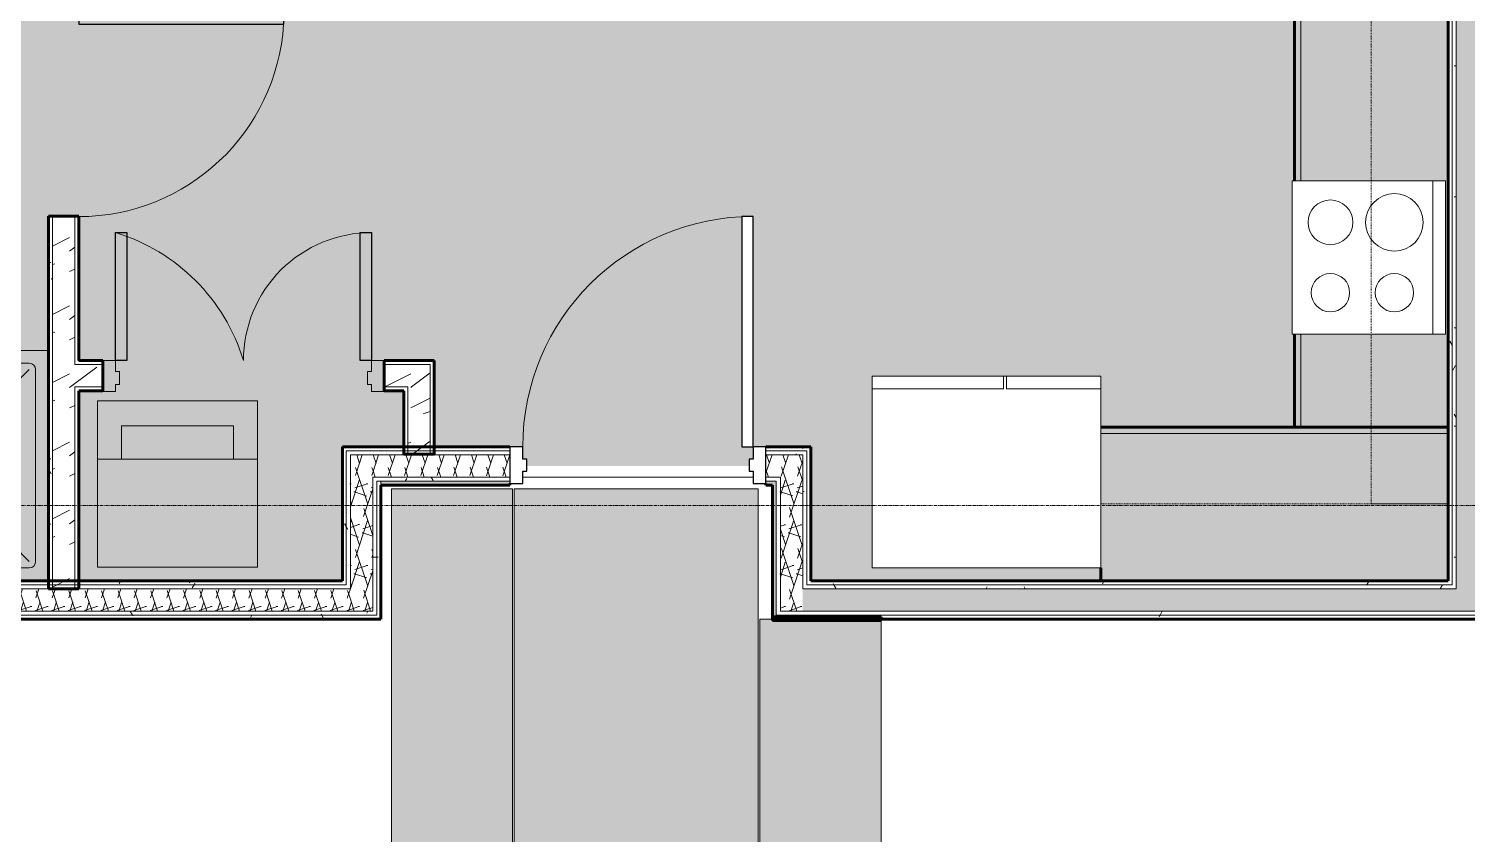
# Model space of a CAD drawing. Header units: inches. Extents: x -4105 to -1989, y 9836 to 11159.
# Drawn here: x -3141.1 to -2916.3, y 10415.8 to 10541.7 of the extents above; entities that cross this region are included whole.
import ezdxf

# ---------------------------------------------------------------- set-up
doc = ezdxf.new("R2010")
doc.units = ezdxf.units.IN
doc.header["$MEASUREMENT"] = 0
doc.linetypes.add('Dash', pattern=[0.25, 0.125, -0.125])
doc.linetypes.add('Grid Line 1_2_', pattern=[0.875, 0.5, -0.125, 0.125, -0.125])
for name, color, linetype, lineweight in [('0-1', 7, 'Continuous', 5), ('0-2', 7, 'Continuous', 9), ('A-AREA-PATT-4', 41, 'Continuous', 9), ('A-DOOR', 31, 'Continuous', 18), ('A-DOOR-1', 7, 'Continuous', 9), ('A-DOOR-2', 50, 'Continuous', 30), ('A-DOOR-4', 135, 'Continuous', 18), ('A-DOOR-6', 43, 'Continuous', 18), ('A-DOOR-7', 31, 'Continuous', 30), ('A-DOOR-8', 31, 'Continuous', 9), ('A-DOOR-FRAM', 31, 'Continuous', 30), ('A-FLOR', 192, 'Continuous', 18), ('A-FLOR-1', 10, 'Continuous', 18), ('A-FLOR-2', 192, 'Continuous', 5), ('A-WALL', 113, 'Continuous', 18), ('A-WALL-2', 250, 'Continuous', 60), ('A-WALL-3', 10, 'Continuous', 18), ('A-WALL-PATT-1', 7, 'Continuous', 9), ('A-WALL-PATT-2', 253, 'Continuous', 9), ('A-WALL-PATT-4', 111, 'Continuous', 9), ('I-WALL', 2, 'Continuous', 18), ('I-WALL-1', 2, 'Continuous', 5), ('I-WALL-2', 2, 'Continuous', 60), ('P-SANR-FIXT-1', 253, 'Continuous', 9), ('P-SANR-FIXT-2', 7, 'Continuous', 9), ('Q-CASE-1', 253, 'Continuous', 9), ('Q-CASE-2', 250, 'Continuous', 60), ('Q-CASE-3', 7, 'Continuous', 9), ('Q-CASE-HDLN-1', 7, 'Dash', 9), ('Q-SPCQ-1', 7, 'Continuous', 9), ('S-GRID-1', 1, 'Grid Line 1_2_', 9)]:
    doc.layers.add(name, color=color, linetype=linetype, lineweight=lineweight)
pattern_1 = [(0, (0, -1194), (20.48, 5.12), [0.845, -14.515, 0.845, -14.515, -81.92]), (0, (0, -1194), (20.48, 5.12), [-30.72, 0.845, -29.875, 0.845, -14.515, -35.84]), (0, (0, -1194), (20.48, 5.12), [-76.8, 0.845, -9.395, 0.845, -24.755]), (120, (7.68, -1191.44), (-14.67405, 15.1762003), [0.845, -14.515, 0.845, -14.515, -81.92]), (120, (7.68, -1191.44), (-14.67405, 15.1762003), [-30.72, 0.845, -29.875, 0.845, -14.515, -35.84]), (120, (7.68, -1191.44), (-14.67405, 15.1762003), [-76.8, 0.845, -9.395, 0.845, -24.755]), (240, (10.24, -1181.2), (-5.80595, -20.2962003), [0.845, -14.515, 0.845, -14.515, -81.92]), (240, (10.24, -1181.2), (-5.80595, -20.2962003), [-30.72, 0.845, -29.875, 0.845, -14.515, -35.84]), (240, (10.24, -1181.2), (-5.80595, -20.2962003), [-76.8, 0.845, -9.395, 0.845, -24.755])]
pattern_2 = [(216.87, (4.265, -1183.338), (31.9871619, 21.32545714), [5.331, -47.981]), (206.565, (10.662, -1186.536), (-10.662476, -10.6620098), [11.921, -11.921]), (198.435, (10.662, -1191.868), (-21.32449365, -10.6625869), [6.744, -26.974])]
pattern_3 = [(161.57, (0.32, -1193.68), (-2.560496185, -0.000537386), [0, -18.214, 2.022, 0]), (18.43, (-0.32, -1193.68), (-2.560496185, 0.000537386), [0, -18.214, 2.022, 0]), (108.43, (0.32, -1193.68), (1.27922091, -6.400876726), [6.07, -14.166]), (71.57, (-0.32, -1193.68), (1.27922091, 6.400876726), [6.07, -14.166])]

# ---------------------------------------------------------------- blocks, each defined once
blk = doc.blocks.new('Refrigerator_-_Side-by-Side_6047 - 36_ X 30_-V5-ENLARGED FLOOR PLAN - 3RD FLOOR PLAN - WEST')
at = {"layer": 'Q-SPCQ-1'}
for p, q in [((17.87, 14.42), (-17.88, 14.42)), ((-17.88, 14.42), (-17.88, -15.58)), ((17.87, -15.58), (17.87, 14.42)), ((-17.88, -13.58), (-3.13, -13.58)), ((-17.88, -13.58), (-17.88, -15.58)), ((-17.88, -15.58), (17.87, -15.58)), ((-3.13, -15.58), (-17.88, -15.58)), ((-3.13, -15.58), (-3.13, -13.58)), ((-2.63, -13.58), (17.87, -13.58)), ((-2.63, -13.58), (-2.63, -15.58)), ((17.87, -15.58), (-2.63, -15.58)), ((17.87, -15.58), (17.87, -13.58))]:
    blk.add_line(p, q, dxfattribs=at)
blk = doc.blocks.new('Range - 24_ x 24_-V22-ENLARGED FLOOR PLAN - 3RD FLOOR PLAN - WEST')
at = {"layer": 'Q-SPCQ-1'}
for p, q in [((24, 24), (0, 24)), ((0, 24), (0, 0)), ((24, 0), (24, 24)), ((0, 22), (24, 22)), ((0, 0), (24, 0))]:
    blk.add_line(p, q, dxfattribs=at)
for centre, radius, start, end in [((6.5, 16), 4.5, 360, 180), ((17.5, 16), 3, 360, 180), ((6.5, 16), 4.5, 180, 0), ((17.5, 16), 3, 180, 0), ((6.5, 6), 3.5, 360, 180), ((17.5, 6), 3, 360, 180), ((6.5, 6), 3.5, 180, 0), ((17.5, 6), 3, 180, 0)]:
    blk.add_arc(centre, radius, start, end, dxfattribs=at)
blk = doc.blocks.new('OD_CW_Base Cabinet - OD_CW_Base Cabinet-1445441-ENLARGED FLOOR PLAN - 3RD FLOOR PLAN - WEST')
at = {"layer": 'Q-CASE-1'}
h = blk.add_hatch(color=256, dxfattribs=at)
h.paths.add_polyline_path([(0.74, 0), (0.74, -1), (15.27, -1), (15.27, 0)], flags=0)
h.paths.add_polyline_path([(39.27, 0), (39.27, -1), (70.36, -1), (70.36, 0), (58.12, 0)], flags=0)
blk.add_hatch(color=256, dxfattribs=at).paths.add_polyline_path([(0.74, -23.62), (0.74, -24), (70.36, -24), (70.36, -1), (39.27, -1), (39.27, -23.62), (15.27, -23.62), (15.27, -1), (0.74, -1)], flags=0)
at = {"layer": 'Q-CASE-2'}
for p, q in [((0.74, -24), (0.74, 0)), ((0.74, 0), (15.27, 0)), ((39.27, 0), (70.36, 0)), ((70.36, 0), (70.36, -24))]:
    blk.add_line(p, q, dxfattribs=at)
at = {"layer": 'Q-CASE-3'}
for p, q in [((0.74, -1), (0.74, 0)), ((0.74, 0), (15.27, 0)), ((15.27, -1), (0.74, -1)), ((0.74, -24), (0.74, -1)), ((0.74, -1), (15.27, -1)), ((39.27, 0), (70.36, 0)), ((70.36, -1), (39.27, -1)), ((39.27, -1), (70.36, -1)), ((70.36, 0), (70.36, -1)), ((70.36, -1), (70.36, -24))]:
    blk.add_line(p, q, dxfattribs=at)
blk = doc.blocks.new('OD_CW_Base Cabinet - OD_CW_Base Cabinet-1916693-ENLARGED FLOOR PLAN - 3RD FLOOR PLAN - WEST')
at = {"layer": 'Q-CASE-1'}
for points in [[(31.99, -1), (54.99, -1), (54.99, 0), (0.74, 0), (0.74, -1), (30.99, -1)], [(0.74, -24), (54.99, -24), (54.99, -1), (0.74, -1), (0.74, -17.62)]]:
    blk.add_hatch(color=256, dxfattribs=at).paths.add_polyline_path(points, flags=0)
at = {"layer": 'Q-CASE-2'}
for p, q in [((0.74, 0), (54.99, 0)), ((0.74, -24), (0.74, -22))]:
    blk.add_line(p, q, dxfattribs=at)
at = {"layer": 'Q-CASE-3'}
for p, q in [((0.74, 0), (54.99, 0)), ((54.99, -1), (0.74, -1)), ((0.74, -1), (54.99, -1)), ((0.74, -24), (0.74, -22))]:
    blk.add_line(p, q, dxfattribs=at)
blk = doc.blocks.new('Single-Flush - 32_ x 84_-1372863-ENLARGED FLOOR PLAN - 3RD FLOOR PLAN - WEST')
at = {"layer": 'A-DOOR-1'}
blk.add_arc((16, -2.38), 32.07, 180, 266.4241, dxfattribs=at)
at = {"layer": 'A-DOOR-2'}
for p, q in [((14, -2.38), (14, -34.38)), ((16, -2.38), (14, -2.38)), ((16, -2.38), (16, -34.38)), ((16, -34.38), (14, -34.38))]:
    blk.add_line(p, q, dxfattribs=at)
blk = doc.blocks.new('OD_CW_Upper Cabinet - OD_CW_Upper Cabinet-1916694-ENLARGED FLOOR PLAN - 3RD FLOOR PLAN - WEST')
at = {"layer": 'Q-CASE-HDLN-1'}
for p, q in [((118.36, 24), (0.74, 24)), ((0.74, 24), (0.74, 12)), ((118.36, 12), (118.36, 24)), ((0.74, 12), (118.36, 12))]:
    blk.add_line(p, q, dxfattribs=at)
blk = doc.blocks.new('OD_CW_Upper Cabinet - OD_CW_Upper Cabinet-1916695-ENLARGED FLOOR PLAN - 3RD FLOOR PLAN - WEST')
at = {"layer": 'Q-CASE-HDLN-1'}
for p, q in [((54.99, 24), (0.74, 24)), ((0.74, 24), (0.74, 12)), ((54.99, 12), (54.99, 24)), ((0.74, 12), (54.99, 12))]:
    blk.add_line(p, q, dxfattribs=at)
blk = doc.blocks.new('Stacked Washer and Dryer - 26_x25_ - Private-1352637-ENLARGED FLOOR PLAN - 3RD FLOOR PLAN - WEST')
at = {"layer": 'P-SANR-FIXT-1'}
blk.add_hatch(color=256, dxfattribs=at).paths.add_polyline_path([(26, -12.5), (26, 12.5), (0, 12.5), (0, -12.5), (6.33, -12.5)], flags=0)
at = {"layer": 'P-SANR-FIXT-2'}
for p, q in [((0, 12.5), (26, 12.5)), ((0, 12.5), (0, -12.5)), ((16.91, 12.5), (16.91, -12.5)), ((26, 12.5), (26, -12.5)), ((16.91, 8.75), (22.09, 8.75)), ((22.09, 8.75), (22.09, -8.75)), ((22.09, -8.75), (16.91, -8.75)), ((26, -12.5), (0, -12.5))]:
    blk.add_line(p, q, dxfattribs=at)
blk = doc.blocks.new('Flush-Double-Door-Adj_swing-w_handle_2100 - 1_-8_ x 7_-0_-2080157-ENLARGED FLOOR PLAN - 3RD FLOOR PLAN - WEST')
at = {"layer": 'A-DOOR-4'}
for points in [[(-20, -2.38), (-20, -22.38), (-18.25, -22.38), (-18.25, -2.38), (-19.64, -2.38)], [(18.25, -2.38), (18.25, -22.38), (20, -22.38), (20, -2.38)]]:
    blk.add_hatch(color=256, dxfattribs=at).paths.add_polyline_path(points, flags=0)
at = {"layer": 'A-DOOR-6'}
h = blk.add_hatch(color=256, dxfattribs=at)
h.paths.add_polyline_path([(-22, 2.5), (-22, -2.38), (-20, -2.38), (-20, -0.63), (-19.37, -0.63), (-19.37, 1.37), (-20, 1.37), (-20, 2.5), (-20.2, 2.5)], flags=0)
h.paths.add_polyline_path([(22, 2.5), (20, 2.5), (20, 1.37), (19.37, 1.37), (19.37, -0.63), (20, -0.63), (20, -2.38), (22, -2.38), (22, 1.75)], flags=0)
at = {"layer": 'A-DOOR-1'}
for p, q in [((-22, 2.5), (-20, 2.5)), ((-22, -2.38), (-22, 2.5)), ((-20, 2.5), (-20, 1.37)), ((20, 2.5), (22, 2.5)), ((20, 1.37), (20, 2.5)), ((22, 2.5), (22, -2.38)), ((-20, 1.37), (-19.37, 1.37)), ((-19.37, 1.37), (-19.37, -0.63)), ((19.37, -0.63), (19.37, 1.37)), ((19.37, 1.37), (20, 1.37)), ((-20, -0.63), (-20, -2.38)), ((-19.37, -0.63), (-20, -0.63)), ((20, -0.63), (19.37, -0.63)), ((20, -2.38), (20, -0.63)), ((-20, -2.38), (-22, -2.38)), ((-18.25, -2.38), (-20, -2.38)), ((-20, -2.38), (-20, -22.38)), ((-18.25, -22.38), (-18.25, -2.38)), ((18.25, -2.38), (20, -2.38)), ((18.25, -22.38), (18.25, -2.38)), ((22, -2.38), (20, -2.38)), ((20, -2.38), (20, -22.38)), ((-20, -22.38), (-18.25, -22.38)), ((20, -22.38), (18.25, -22.38))]:
    blk.add_line(p, q, dxfattribs=at)
for centre, radius, start, end in [((-20, -2.38), 20, 270, 0), ((28.69, 6.31), 29.97, 196.8461, 253.1539)]:
    blk.add_arc(centre, radius, start, end, dxfattribs=at)
at = {"layer": 'A-DOOR-2'}
for p, q in [((-20, -2.38), (-18.25, -2.38)), ((-20, -22.38), (-20, -2.38)), ((-18.25, -2.38), (-18.25, -22.38)), ((18.25, -22.38), (18.25, -2.38)), ((18.25, -2.38), (20, -2.38)), ((20, -2.38), (20, -22.38)), ((-18.25, -22.38), (-20, -22.38)), ((20, -22.38), (18.25, -22.38))]:
    blk.add_line(p, q, dxfattribs=at)
blk = doc.blocks.new('Shower Base-3D - 36_ x 36_-1586087-ENLARGED FLOOR PLAN - 3RD FLOOR PLAN - WEST')
at = {"layer": 'P-SANR-FIXT-2'}
for p, q in [((-18, 18), (-18, -18)), ((-15, 16), (15, 16)), ((-16, -15), (-16, 15)), ((-1.12, 1), (-15, 15)), ((0.97, 1.14), (15, 15)), ((16, 15), (16, -15)), ((-1.13, -0.98), (-15, -15)), ((1.01, -1.11), (15, -15)), ((15, -16), (-15, -16))]:
    blk.add_line(p, q, dxfattribs=at)
for centre, start, end in [((-15, 15), 90, 180), ((15, 15), 360, 90), ((-15, -15), 180, 270), ((15, -15), 270, 0)]:
    blk.add_arc(centre, 1, start, end, dxfattribs=at)
blk = doc.blocks.new('CTR - 1st Phase - Unit Layouts_rvt-1-ENLARGED FLOOR PLAN - 3RD FLOOR PLAN - WEST')
at = {"layer": 'A-WALL-PATT-1'}
h = blk.add_hatch(dxfattribs=at)
h.set_pattern_fill('FP_1', color=256, style=0, pattern_type=2)
h.set_pattern_definition(pattern_1)
h.paths.add_polyline_path([(-3138.06, 10455.44), (-3137.44, 10455.44), (-3137.44, 10512.44), (-3138.06, 10512.44), (-3138.06, 10459.64)], flags=0)
h.paths.add_polyline_path([(-3138.06, 10544.44), (-3137.44, 10544.44), (-3137.44, 10584.46), (-3138.06, 10584.46), (-3138.06, 10555.71)], flags=0)
h.paths.add_polyline_path([(-3138.06, 10587.96), (-3137.44, 10587.96), (-3137.44, 10617.34), (-3138.06, 10617.34), (-3138.06, 10588.59)], flags=0)
h = blk.add_hatch(dxfattribs=at)
h.set_pattern_fill('FP_1', color=256, style=0, pattern_type=2)
h.set_pattern_definition(pattern_1)
h.paths.add_polyline_path([(-3133.94, 10455.44), (-3133.31, 10455.44), (-3133.31, 10485.75), (-3133.94, 10485.75), (-3133.94, 10458.91)], flags=0)
h.paths.add_polyline_path([(-3133.31, 10489.25), (-3133.31, 10512.44), (-3133.94, 10512.44), (-3133.94, 10489.25)], flags=0)
h.paths.add_polyline_path([(-3133.31, 10544.44), (-3133.31, 10555.71), (-3133.94, 10555.71), (-3133.94, 10544.44)], flags=0)
h.paths.add_polyline_path([(-3133.31, 10559.21), (-3133.31, 10584.46), (-3133.94, 10584.46), (-3133.94, 10559.21)], flags=0)
h.paths.add_polyline_path([(-3133.94, 10587.96), (-3133.31, 10587.96), (-3133.31, 10613.21), (-3133.94, 10613.21), (-3133.94, 10588.59)], flags=0)
h = blk.add_hatch(dxfattribs=at)
h.set_pattern_fill('FP_1', color=256, style=0, pattern_type=2)
h.set_pattern_definition(pattern_1)
h.paths.add_polyline_path([(-3077.77, 10489.25), (-3077.77, 10489.88), (-3085.57, 10489.88), (-3085.57, 10489.25), (-3078.4, 10489.25)], flags=0)
h.paths.add_polyline_path([(-3129.57, 10489.25), (-3129.57, 10489.88), (-3133.31, 10489.88), (-3133.31, 10489.25), (-3130.37, 10489.25)], flags=0)
at = {"layer": 'A-WALL-PATT-2'}
h = blk.add_hatch(dxfattribs=at)
h.set_pattern_fill('FP_2', color=256, style=0, pattern_type=2)
h.set_pattern_definition(pattern_2)
h.paths.add_polyline_path([(-3137.44, 10454.19), (-3133.94, 10454.19), (-3133.94, 10512.44), (-3137.44, 10512.44), (-3137.44, 10459.53)], flags=0)
h.paths.add_polyline_path([(-3133.94, 10544.44), (-3133.94, 10616.71), (-3137.44, 10616.71), (-3137.44, 10544.44)], flags=0)
h = blk.add_hatch(dxfattribs=at)
h.set_pattern_fill('FP_2', color=256, style=0, pattern_type=2)
h.set_pattern_definition(pattern_2)
h.paths.add_polyline_path([(-3078.4, 10485.75), (-3078.4, 10489.25), (-3085.57, 10489.25), (-3085.57, 10485.75), (-3081.9, 10485.75)], flags=0)
h.paths.add_polyline_path([(-3130.37, 10485.75), (-3129.57, 10485.75), (-3129.57, 10489.25), (-3133.94, 10489.25), (-3133.94, 10485.75), (-3133.31, 10485.75)], flags=0)
h = blk.add_hatch(dxfattribs=at)
h.set_pattern_fill('FP_2', color=256, style=0, pattern_type=2)
h.set_pattern_definition(pattern_2)
h.paths.add_polyline_path([(-3078.4, 10475.21), (-3078.4, 10485.75), (-3081.9, 10485.75), (-3081.9, 10475.21)], flags=0)
at = {"layer": 'A-WALL-2'}
for p, q in [((-3133.31, 10512.44), (-3138.06, 10512.44)), ((-3138.06, 10512.44), (-3138.06, 10454.19)), ((-3133.31, 10489.88), (-3133.31, 10512.44)), ((-3129.57, 10489.88), (-3133.31, 10489.88)), ((-3129.57, 10485.13), (-3129.57, 10489.88)), ((-3077.77, 10489.88), (-3085.57, 10489.88)), ((-3085.57, 10489.88), (-3085.57, 10485.13)), ((-3077.77, 10489.25), (-3077.77, 10489.88)), ((-3077.77, 10485.13), (-3077.77, 10489.25)), ((-3133.31, 10454.19), (-3133.31, 10485.13)), ((-3133.31, 10485.13), (-3129.57, 10485.13)), ((-3085.57, 10485.13), (-3082.52, 10485.13)), ((-3082.52, 10485.13), (-3082.52, 10475.21)), ((-3077.77, 10475.21), (-3077.77, 10485.13)), ((-3082.52, 10475.21), (-3077.77, 10475.21)), ((-3138.06, 10454.19), (-3133.31, 10454.19))]:
    blk.add_line(p, q, dxfattribs=at)
at = {"layer": 'A-WALL-3'}
for p, q in [((-3137.44, 10512.44), (-3137.44, 10454.19)), ((-3133.94, 10512.44), (-3133.94, 10489.25)), ((-3133.94, 10489.25), (-3133.31, 10489.25)), ((-3129.57, 10489.25), (-3133.31, 10489.25)), ((-3078.4, 10489.25), (-3085.57, 10489.25)), ((-3078.4, 10489.25), (-3078.4, 10485.75)), ((-3133.94, 10485.75), (-3133.94, 10454.19)), ((-3133.94, 10485.75), (-3133.31, 10485.75)), ((-3129.57, 10485.75), (-3133.31, 10485.75)), ((-3081.9, 10485.75), (-3085.57, 10485.75)), ((-3081.9, 10485.75), (-3081.9, 10485.13)), ((-3081.9, 10485.13), (-3081.9, 10475.21)), ((-3078.4, 10485.75), (-3078.4, 10485.13)), ((-3078.4, 10485.13), (-3078.4, 10475.21))]:
    blk.add_line(p, q, dxfattribs=at)
at = {"layer": '0-2'}
for name, p, rotation in [('OD_CW_Upper Cabinet - OD_CW_Upper Cabinet-1916694-ENLARGED FLOOR PLAN - 3RD FLOOR PLAN - WEST', (-2943.32, 10585.8), 269.9999999999745), ('OD_CW_Base Cabinet - OD_CW_Base Cabinet-1445441-ENLARGED FLOOR PLAN - 3RD FLOOR PLAN - WEST', (-2943.32, 10478.7), 89.9999999999732), ('Single-Flush - 32_ x 84_-1372863-ENLARGED FLOOR PLAN - 3RD FLOOR PLAN - WEST', (-3135.69, 10528.44), 89.99999999989713), ('Range - 24_ x 24_-V22-ENLARGED FLOOR PLAN - 3RD FLOOR PLAN - WEST', (-2943.7, 10517.97), 269.9999999999824), ('Flush-Double-Door-Adj_swing-w_handle_2100 - 1_-8_ x 7_-0_-2080157-ENLARGED FLOOR PLAN - 3RD FLOOR PLAN - WEST', (-3107.57, 10487.5), 180), ('Shower Base-3D - 36_ x 36_-1586087-ENLARGED FLOOR PLAN - 3RD FLOOR PLAN - WEST', (-3156.06, 10473.44), 269.9999999999258), ('Refrigerator_-_Side-by-Side_6047 - 36_ X 30_-V5-ENLARGED FLOOR PLAN - 3RD FLOOR PLAN - WEST', (-2991.45, 10471.86), 180), ('Stacked Washer and Dryer - 26_x25_ - Private-1352637-ENLARGED FLOOR PLAN - 3RD FLOOR PLAN - WEST', (-3117.87, 10457.54), 90.00000000008139), ('OD_CW_Upper Cabinet - OD_CW_Upper Cabinet-1916695-ENLARGED FLOOR PLAN - 3RD FLOOR PLAN - WEST', (-2918.59, 10479.44), 180)]:
    blk.add_blockref(name, p, dxfattribs=dict(at, rotation=rotation))
blk.add_blockref('OD_CW_Base Cabinet - OD_CW_Base Cabinet-1916693-ENLARGED FLOOR PLAN - 3RD FLOOR PLAN - WEST', (-2974.31, 10479.44), dxfattribs=at)
blk = doc.blocks.new('CTR - 1st Phase - Shell_rvt-1-ENLARGED FLOOR PLAN - 3RD FLOOR PLAN - WEST')
at = {"layer": 'A-FLOR-1'}
for p, q in [((-3063.92, 10471.64), (-3027.92, 10471.64)), ((-3027.92, 10471.64), (-3063.92, 10471.64))]:
    blk.add_line(p, q, dxfattribs=at)
at = {"layer": 'S-GRID-1'}
blk.add_line((-1989.4, 10467.19), (-4072.56, 10467.19), dxfattribs=at)
blk = doc.blocks.new('HOLLOW METAL - UNIT DOOR-2058696-ENLARGED FLOOR PLAN - 3RD FLOOR PLAN - WEST')
at = {"layer": 'A-DOOR-7'}
for p, q in [((18, 39.25), (16.25, 39.25)), ((16.25, 39.25), (16.25, 3.25)), ((18, 3.25), (18, 39.25)), ((16.25, 3.25), (18, 3.25))]:
    blk.add_line(p, q, dxfattribs=at)
at = {"layer": 'A-DOOR-8'}
blk.add_arc((18, 3.25), 36, 90, 180, dxfattribs=at)
at = {"layer": 'A-DOOR-FRAM'}
for p, q in [((-18, 3.25), (-20, 3.25)), ((-20, 3.25), (-20, -2.5)), ((-18, 1.3125), (-18, 3.25)), ((18, 3.25), (18, 1.3125)), ((20, 3.25), (18, 3.25)), ((20, -2.5), (20, 3.25)), ((-17.375, 1.3125), (-18, 1.3125)), ((-17.375, -0.5625), (-17.375, 1.3125)), ((18, 1.3125), (17.375, 1.3125)), ((17.375, 1.3125), (17.375, -0.5625)), ((-18, -2.5), (-18, -0.5625)), ((-18, -0.5625), (-17.375, -0.5625)), ((17.375, -0.5625), (18, -0.5625)), ((18, -0.5625), (18, -2.5)), ((-20, -2.5), (-18, -2.5)), ((18, -2.5), (20, -2.5))]:
    blk.add_line(p, q, dxfattribs=at)

msp = doc.modelspace()

# ---------------------------------------------------------------- hatches: boundary and pattern name
at = {"layer": 'A-AREA-PATT-4'}
h = msp.add_hatch(color=256, dxfattribs=at)
h.paths.add_polyline_path([(-3087.57, 10489.88), (-3089.32, 10489.88), (-3089.32, 10509.88), (-3087.57, 10509.88), (-3087.57, 10499.32)], flags=0)
h.paths.add_polyline_path([(-3027.92, 10476.39), (-3029.67, 10476.39), (-3029.67, 10512.39), (-3027.92, 10512.39), (-3027.92, 10480.57)], flags=0)
h.paths.add_polyline_path([(-3201.32, 10455.44), (-3178.81, 10455.44), (-3178.81, 10486.69), (-3179.19, 10486.69), (-3179.19, 10491.44), (-3174.06, 10491.44), (-3174.06, 10455.44), (-3138.06, 10455.44), (-3138.06, 10512.44), (-3133.31, 10512.44), (-3133.31, 10489.88), (-3127.57, 10489.88), (-3127.57, 10488.13), (-3126.95, 10488.13), (-3126.95, 10486.13), (-3127.57, 10486.13), (-3127.57, 10485), (-3129.57, 10485), (-3129.57, 10485.13), (-3133.31, 10485.13), (-3133.31, 10455.44), (-3092.12, 10455.44), (-3092.12, 10476.39), (-3082.52, 10476.39), (-3082.52, 10485.13), (-3085.57, 10485.13), (-3085.57, 10485), (-3087.57, 10485), (-3087.57, 10486.13), (-3088.2, 10486.13), (-3088.2, 10488.13), (-3087.57, 10488.13), (-3087.57, 10489.88), (-3077.77, 10489.88), (-3077.77, 10476.39), (-3063.92, 10476.39), (-3063.92, 10474.45), (-3063.3, 10474.45), (-3063.3, 10473.39), (-3028.55, 10473.39), (-3028.55, 10474.45), (-3027.92, 10474.45), (-3027.92, 10476.39), (-3018.92, 10476.39), (-3018.92, 10455.44), (-2973.57, 10455.44), (-2973.57, 10457.44), (-3009.32, 10457.44), (-3009.32, 10487.44), (-2973.57, 10487.44), (-2973.57, 10479.44), (-2943.32, 10479.44), (-2943.32, 10493.97), (-2943.7, 10493.97), (-2943.7, 10517.97), (-2943.32, 10517.97), (-2943.32, 10549.06), (-3001.32, 10549.06), (-3001.35, 10547.58), (-3001.38, 10547.5), (-3001.52, 10547.44), (-3002.42, 10547.42), (-3002.42, 10547.19), (-3005.04, 10547.19), (-3005.04, 10546.94), (-3005.63, 10546.94), (-3005.63, 10547.19), (-3006.22, 10547.19), (-3006.22, 10546.94), (-3006.81, 10546.94), (-3006.81, 10547.19), (-3007.4, 10547.19), (-3007.4, 10546.94), (-3007.99, 10546.94), (-3007.99, 10547.19), (-3008.58, 10547.19), (-3008.58, 10546.94), (-3009.17, 10546.94), (-3009.17, 10547.19), (-3018.53, 10547.19), (-3018.53, 10546.94), (-3020.5, 10546.94), (-3020.5, 10547.19), (-3024.23, 10547.19), (-3024.23, 10547.44), (-3025.18, 10547.45), (-3025.27, 10547.5), (-3025.32, 10547.64), (-3025.32, 10549.06), (-3027.92, 10549.06), (-3027.92, 10585.06), (-3020.38, 10585.06), (-3020.38, 10592.14), (-3003.88, 10592.14), (-3003.88, 10585.06), (-2991.25, 10585.06), (-2991.25, 10592.14), (-2974.75, 10592.14), (-2974.75, 10585.06), (-2961.13, 10585.06), (-2961.13, 10592.14), (-2944.63, 10592.14), (-2944.63, 10585.06), (-2919.32, 10585.06), (-2919.32, 10698.5), (-2935.45, 10698.5), (-2935.45, 10699.16), (-2935.48, 10699.19), (-2935.48, 10699.65), (-2935.45, 10699.65), (-2935.45, 10714.85), (-2935.48, 10714.85), (-2935.48, 10715.84), (-2935.45, 10715.84), (-2935.45, 10716.5), (-2931.45, 10716.5), (-2931.45, 10752.5), (-2935.45, 10752.5), (-2935.45, 10753.17), (-2935.48, 10753.17), (-2935.48, 10754.16), (-2935.45, 10754.16), (-2935.45, 10769.35), (-2935.48, 10769.35), (-2935.48, 10769.84), (-2935.45, 10769.84), (-2935.45, 10770.5), (-2919.32, 10770.5), (-2919.32, 10842.51), (-3069.92, 10842.51), (-3069.92, 10656.34), (-3074.67, 10656.34), (-3074.67, 10810.24), (-3075.24, 10810.24), (-3075.24, 10814.99), (-3074.67, 10814.99), (-3074.67, 10842.51), (-3096.54, 10842.51), (-3096.54, 10814.99), (-3095.24, 10814.99), (-3095.24, 10810.24), (-3102.67, 10810.24), (-3102.67, 10814.99), (-3101.29, 10814.99), (-3101.29, 10843.14), (-3098.91, 10843.14), (-3098.91, 10846.39), (-3136.94, 10846.39), (-3136.94, 10842.61), (-3134.69, 10842.61), (-3134.69, 10814.99), (-3132.67, 10814.99), (-3132.67, 10810.24), (-3139.44, 10810.24), (-3139.44, 10842.51), (-3201.32, 10842.51), (-3201.32, 10588.59), (-3173.57, 10588.59), (-3173.57, 10583.84), (-3177.32, 10583.84), (-3177.32, 10525.44), (-3201.32, 10525.44), (-3201.32, 10517.42), (-3193.6, 10517.42), (-3192.63, 10517.29), (-3191.73, 10516.92), (-3190.96, 10516.32), (-3190.37, 10515.55), (-3190, 10514.65), (-3189.87, 10513.61), (-3189.87, 10512.3), (-3186.85, 10512.65), (-3185.85, 10513.84), (-3184.85, 10514.41), (-3183.66, 10514.71), (-3182.84, 10514.85), (-3181.85, 10514.94), (-3179.86, 10514.77), (-3177.85, 10514.23), (-3175.85, 10513.5), (-3173.85, 10512.57), (-3171.85, 10511.18), (-3170.85, 10510.18), (-3170.35, 10509.31), (-3169.85, 10507.94), (-3169.85, 10506.94), (-3170.35, 10505.57), (-3170.85, 10504.7), (-3171.85, 10503.7), (-3173.85, 10502.31), (-3175.85, 10501.38), (-3177.85, 10500.65), (-3179.86, 10500.11), (-3181.85, 10499.94), (-3182.84, 10500.03), (-3183.85, 10500.2), (-3184.85, 10500.47), (-3185.85, 10501.04), (-3186.85, 10502.23), (-3189.87, 10502.58), (-3189.87, 10501.19), (-3190, 10500.22), (-3190.38, 10499.32), (-3190.96, 10498.55), (-3191.73, 10497.96), (-3192.63, 10497.59), (-3193.6, 10497.46), (-3201.32, 10497.46), (-3201.32, 10491.44), (-3199.19, 10491.44), (-3199.19, 10486.69), (-3201.32, 10486.69), (-3201.32, 10461.82)], flags=0)
h.paths.add_polyline_path([(-3117.2, 10457.54), (-3130.37, 10457.54), (-3130.37, 10483.54), (-3105.37, 10483.54), (-3105.37, 10457.54)], flags=0)
h.paths.add_polyline_path([(-3126.95, 10489.88), (-3127.57, 10489.88), (-3127.57, 10509.88), (-3125.82, 10509.88), (-3125.82, 10489.88), (-3126.45, 10489.88)], flags=0)
h.paths.add_polyline_path([(-3138.06, 10544.44), (-3138.06, 10583.84), (-3139.57, 10583.84), (-3139.57, 10588.59), (-3138.06, 10588.59), (-3138.06, 10617.34), (-3128.94, 10617.34), (-3128.94, 10618.09), (-3126.44, 10618.09), (-3126.44, 10617.34), (-3126.19, 10617.34), (-3126.19, 10613.96), (-3106.19, 10613.96), (-3106.19, 10615.34), (-3084.19, 10615.34), (-3084.19, 10617.34), (-3083.94, 10617.34), (-3083.94, 10618.09), (-3081.44, 10618.09), (-3081.44, 10617.34), (-3074.67, 10617.34), (-3074.67, 10620.34), (-3069.92, 10620.34), (-3069.92, 10555.09), (-3081.44, 10555.09), (-3081.44, 10554.34), (-3083.94, 10554.34), (-3083.94, 10555.09), (-3084.19, 10555.09), (-3084.19, 10557.09), (-3106.19, 10557.09), (-3106.19, 10558.46), (-3126.19, 10558.46), (-3126.19, 10555.09), (-3126.44, 10555.09), (-3126.44, 10554.34), (-3128.94, 10554.34), (-3128.94, 10555.09), (-3133.31, 10555.09), (-3133.31, 10544.44), (-3137.44, 10544.44)], flags=0)
h.paths.add_polyline_path([(-3098.79, 10558.46), (-3084.19, 10558.46), (-3084.19, 10559.84), (-3083.94, 10559.84), (-3083.94, 10560.59), (-3081.44, 10560.59), (-3081.44, 10559.84), (-3074.67, 10559.84), (-3074.67, 10583.84), (-3133.31, 10583.84), (-3133.31, 10559.84), (-3128.94, 10559.84), (-3128.94, 10560.59), (-3126.44, 10560.59), (-3126.44, 10559.84), (-3104.19, 10559.84), (-3104.19, 10558.46)], flags=0)
h.paths.add_polyline_path([(-3090.64, 10588.59), (-3074.67, 10588.59), (-3074.67, 10612.59), (-3081.44, 10612.59), (-3081.44, 10611.84), (-3083.94, 10611.84), (-3083.94, 10612.59), (-3084.19, 10612.59), (-3084.19, 10613.96), (-3104.19, 10613.96), (-3104.19, 10612.59), (-3126.44, 10612.59), (-3126.44, 10611.84), (-3128.94, 10611.84), (-3128.94, 10612.59), (-3133.31, 10612.59), (-3133.31, 10588.59), (-3090.95, 10588.59)], flags=0)
h.paths.add_polyline_path([(-2980.4, 10643.99), (-2980.4, 10678.99), (-2974.4, 10678.99), (-2974.4, 10679.99), (-2938.4, 10679.99), (-2938.4, 10678.99), (-2932.4, 10678.99), (-2932.4, 10643.99), (-2973.7, 10643.99)], flags=0)
h.paths.add_polyline_path([(-3199.39, 10685.53), (-3199.39, 10703.53), (-3181.39, 10703.53), (-3181.39, 10685.53)], flags=0)
h.paths.add_polyline_path([(-3019.72, 10688.99), (-3019.72, 10772.99), (-2984.72, 10772.99), (-2984.72, 10766.99), (-2983.72, 10766.99), (-2983.72, 10694.99), (-2984.72, 10694.99), (-2984.72, 10688.99), (-3015.72, 10688.99)], flags=0)
h.paths.add_polyline_path([(-3163.19, 10705.46), (-3199.89, 10705.46), (-3199.89, 10783.46), (-3119.89, 10783.46), (-3119.89, 10705.46), (-3153.13, 10705.46)], flags=0)
h.paths.add_polyline_path([(-2969.92, 10781.99), (-2974.4, 10781.99), (-2974.4, 10782.99), (-2980.4, 10782.99), (-2980.4, 10817.99), (-2932.4, 10817.99), (-2932.4, 10782.99), (-2938.4, 10782.99), (-2938.4, 10781.99)], flags=0)
h.paths.add_polyline_path([(-3181.39, 10787.46), (-3199.39, 10787.46), (-3199.39, 10805.46), (-3181.39, 10805.46), (-3181.39, 10799.33)], flags=0)
h.paths.add_polyline_path([(-3105.03, 10815.49), (-3105.67, 10815.49), (-3105.67, 10815.99), (-3121.92, 10815.99), (-3121.93, 10815.49), (-3122.42, 10815.49), (-3122.42, 10815.99), (-3131.92, 10815.99), (-3131.92, 10841.24), (-3103.92, 10841.24), (-3103.92, 10815.99), (-3104.92, 10815.99), (-3104.94, 10815.49), (-3104.97, 10815.49)], flags=0)
at = {"layer": 'A-FLOR-2'}
h = msp.add_hatch(color=256, dxfattribs=at)
h.paths.add_polyline_path([(-3026.86, 10406.19), (-3007.91, 10406.19), (-3007.91, 10449.19), (-3024.92, 10449.19), (-3024.92, 10449.44), (-3026.86, 10449.44), (-3026.86, 10424.32)], flags=0)
h.paths.add_polyline_path([(-3077.36, 10406.19), (-3065.51, 10406.19), (-3065.51, 10469.8), (-3084.46, 10469.8), (-3084.46, 10406.19)], flags=0)
h.paths.add_polyline_path([(-3065.26, 10406.19), (-3027.11, 10406.19), (-3027.11, 10469.8), (-3065.26, 10469.8), (-3065.26, 10450.69)], flags=0)
at = {"layer": 'A-WALL-PATT-4'}
h = msp.add_hatch(dxfattribs=at)
h.set_pattern_fill('FP_1', color=256, style=0, pattern_type=2)
h.set_pattern_definition(pattern_1)
h.paths.add_polyline_path([(-2918.7, 10455.44), (-2918.7, 10843.14), (-2919.32, 10843.14), (-2919.32, 10455.44)], flags=0)
h = msp.add_hatch(dxfattribs=at)
h.set_pattern_fill('FP_1', color=256, style=0, pattern_type=2)
h.set_pattern_definition(pattern_1)
h.paths.add_polyline_path([(-2918.7, 10454.81), (-2918.07, 10454.82), (-2918.07, 10843.14), (-2918.7, 10843.14), (-2918.7, 10455.44)], flags=0)
h = msp.add_hatch(dxfattribs=at)
h.set_pattern_fill('FP_4', color=256, style=0, pattern_type=2)
h.set_pattern_definition(pattern_3)
h.paths.add_polyline_path([(-2914.57, 10454.19), (-2914.57, 10843.41), (-2918.07, 10843.41), (-2918.07, 10454.19)], flags=0)
h = msp.add_hatch(dxfattribs=at)
h.set_pattern_fill('FP_1', color=256, style=0, pattern_type=2)
h.set_pattern_definition(pattern_1)
h.paths.add_polyline_path([(-3091.5, 10454.81), (-3091.5, 10476.39), (-3092.12, 10476.39), (-3092.12, 10454.81), (-3092.06, 10454.81)], flags=0)
h = msp.add_hatch(dxfattribs=at)
h.set_pattern_fill('FP_1', color=256, style=0, pattern_type=2)
h.set_pattern_definition(pattern_1)
h.paths.add_polyline_path([(-3023.67, 10475.76), (-3019.55, 10475.76), (-3019.55, 10476.39), (-3025.92, 10476.39), (-3025.92, 10475.76), (-3024.5, 10475.76)], flags=0)
h.paths.add_polyline_path([(-3086.12, 10475.76), (-3081.9, 10475.76), (-3081.9, 10476.39), (-3091.5, 10476.39), (-3091.5, 10475.76), (-3087.37, 10475.76)], flags=0)
h.paths.add_polyline_path([(-3076.79, 10475.76), (-3065.92, 10475.76), (-3065.92, 10476.39), (-3078.4, 10476.39), (-3078.4, 10475.76)], flags=0)
h = msp.add_hatch(dxfattribs=at)
h.set_pattern_fill('FP_1', color=256, style=0, pattern_type=2)
h.set_pattern_definition(pattern_1)
h.paths.add_polyline_path([(-3091.5, 10454.19), (-3090.87, 10454.19), (-3090.87, 10475.76), (-3091.5, 10475.76), (-3091.5, 10454.81)], flags=0)
h = msp.add_hatch(dxfattribs=at)
h.set_pattern_fill('FP_1', color=256, style=0, pattern_type=2)
h.set_pattern_definition(pattern_1)
h.paths.add_polyline_path([(-3025.92, 10475.14), (-3020.17, 10475.14), (-3020.17, 10475.76), (-3025.92, 10475.76)], flags=0)
h.paths.add_polyline_path([(-3086.75, 10475.14), (-3065.92, 10475.14), (-3065.92, 10475.76), (-3078.4, 10475.76), (-3078.4, 10475.21), (-3081.9, 10475.21), (-3081.9, 10475.76), (-3090.87, 10475.76), (-3090.87, 10475.14), (-3087.37, 10475.14)], flags=0)
h = msp.add_hatch(dxfattribs=at)
h.set_pattern_fill('FP_1', color=256, style=0, pattern_type=2)
h.set_pattern_definition(pattern_1)
h.paths.add_polyline_path([(-3019.55, 10454.19), (-3019.55, 10475.76), (-3020.17, 10475.76), (-3020.17, 10454.19)], flags=0)
h = msp.add_hatch(dxfattribs=at)
h.set_pattern_fill('FP_1', color=256, style=0, pattern_type=2)
h.set_pattern_definition(pattern_1)
h.paths.add_polyline_path([(-3018.92, 10454.81), (-3018.92, 10476.39), (-3019.55, 10476.39), (-3019.55, 10454.81)], flags=0)
h = msp.add_hatch(dxfattribs=at)
h.set_pattern_fill('FP_4', color=256, style=0, pattern_type=2)
h.set_pattern_definition(pattern_3)
h.paths.add_polyline_path([(-3087.37, 10450.69), (-3087.37, 10475.14), (-3090.87, 10475.14), (-3090.87, 10450.69)], flags=0)
h = msp.add_hatch(dxfattribs=at)
h.set_pattern_fill('FP_4', color=256, style=0, pattern_type=2)
h.set_pattern_definition(pattern_3)
h.paths.add_polyline_path([(-3087.37, 10471.64), (-3065.92, 10471.64), (-3065.92, 10475.14), (-3087.37, 10475.14)], flags=0)
h.paths.add_polyline_path([(-3025.92, 10471.64), (-3023.67, 10471.64), (-3023.67, 10475.14), (-3025.92, 10475.14), (-3025.92, 10472.58)], flags=0)
h = msp.add_hatch(dxfattribs=at)
h.set_pattern_fill('FP_4', color=256, style=0, pattern_type=2)
h.set_pattern_definition(pattern_3)
h.paths.add_polyline_path([(-3020.17, 10450.69), (-3020.17, 10475.14), (-3023.67, 10475.14), (-3023.67, 10450.69)], flags=0)
h = msp.add_hatch(dxfattribs=at)
h.set_pattern_fill('FP_1', color=256, style=0, pattern_type=2)
h.set_pattern_definition(pattern_1)
h.paths.add_polyline_path([(-3086.75, 10450.06), (-3086.75, 10471.64), (-3087.37, 10471.64), (-3087.37, 10450.06), (-3087.23, 10450.06)], flags=0)
h = msp.add_hatch(dxfattribs=at)
h.set_pattern_fill('FP_1', color=256, style=0, pattern_type=2)
h.set_pattern_definition(pattern_1)
h.paths.add_polyline_path([(-3024.92, 10471.01), (-3024.3, 10471.01), (-3024.3, 10471.64), (-3025.92, 10471.64), (-3025.92, 10471.01)], flags=0)
h.paths.add_polyline_path([(-3086.75, 10471.01), (-3065.92, 10471.01), (-3065.92, 10471.64), (-3086.75, 10471.64), (-3086.75, 10471.19)], flags=0)
h = msp.add_hatch(dxfattribs=at)
h.set_pattern_fill('FP_1', color=256, style=0, pattern_type=2)
h.set_pattern_definition(pattern_1)
h.paths.add_polyline_path([(-3086.12, 10449.44), (-3086.12, 10471.01), (-3086.75, 10471.01), (-3086.75, 10449.44)], flags=0)
h = msp.add_hatch(dxfattribs=at)
h.set_pattern_fill('FP_4', color=256, style=0, pattern_type=2)
h.set_pattern_definition(pattern_3)
h.paths.add_polyline_path([(-3092.12, 10450.69), (-3090.87, 10450.69), (-3090.87, 10454.19), (-3202.57, 10454.19), (-3202.57, 10450.69), (-3105.37, 10450.69)], flags=0)
h = msp.add_hatch(dxfattribs=at)
h.set_pattern_fill('FP_1', color=256, style=0, pattern_type=2)
h.set_pattern_definition(pattern_1)
h.paths.add_polyline_path([(-3201.95, 10454.19), (-3178.19, 10454.19), (-3178.19, 10454.81), (-3201.95, 10454.81)], flags=0)
h.paths.add_polyline_path([(-3091.5, 10454.19), (-3091.5, 10454.81), (-3133.94, 10454.81), (-3133.94, 10454.19), (-3092.06, 10454.19)], flags=0)
h.paths.add_polyline_path([(-3153.13, 10454.19), (-3137.44, 10454.19), (-3137.44, 10454.81), (-3174.69, 10454.81), (-3174.69, 10454.19)], flags=0)
h = msp.add_hatch(dxfattribs=at)
h.set_pattern_fill('FP_1', color=256, style=0, pattern_type=2)
h.set_pattern_definition(pattern_1)
h.paths.add_polyline_path([(-3137.44, 10454.81), (-3137.44, 10455.44), (-3174.69, 10455.44), (-3174.69, 10454.81), (-3153.13, 10454.81)], flags=0)
h.paths.add_polyline_path([(-3198.93, 10454.81), (-3178.19, 10454.81), (-3178.19, 10455.44), (-3201.32, 10455.44), (-3201.32, 10454.81)], flags=0)
h.paths.add_polyline_path([(-3105.37, 10454.81), (-3092.12, 10454.81), (-3092.12, 10455.44), (-3133.94, 10455.44), (-3133.94, 10454.81), (-3110.75, 10454.81)], flags=0)
h = msp.add_hatch(dxfattribs=at)
h.set_pattern_fill('FP_4', color=256, style=0, pattern_type=2)
h.set_pattern_definition(pattern_3)
h.paths.add_polyline_path([(-2919.32, 10450.69), (-2780.17, 10450.69), (-2780.17, 10454.19), (-3020.17, 10454.18), (-3020.17, 10450.69), (-2969.92, 10450.69)], flags=0)
h = msp.add_hatch(dxfattribs=at)
h.set_pattern_fill('FP_1', color=256, style=0, pattern_type=2)
h.set_pattern_definition(pattern_1)
h.paths.add_polyline_path([(-2784.92, 10454.19), (-2783.67, 10454.19), (-2783.67, 10454.81), (-2914.57, 10454.81), (-2914.57, 10454.19), (-2786.72, 10454.19)], flags=0)
h.paths.add_polyline_path([(-3015.73, 10454.19), (-2918.07, 10454.19), (-2918.07, 10454.81), (-3019.55, 10454.81), (-3019.55, 10454.19), (-3018.92, 10454.19)], flags=0)
h = msp.add_hatch(dxfattribs=at)
h.set_pattern_fill('FP_1', color=256, style=0, pattern_type=2)
h.set_pattern_definition(pattern_1)
h.paths.add_polyline_path([(-2784.92, 10454.81), (-2784.3, 10454.81), (-2784.3, 10455.44), (-2913.95, 10455.44), (-2913.95, 10454.81), (-2786.72, 10454.81)], flags=0)
h.paths.add_polyline_path([(-3015.73, 10454.81), (-2918.7, 10454.81), (-2918.7, 10455.44), (-3018.92, 10455.44), (-3018.92, 10454.81)], flags=0)
h = msp.add_hatch(dxfattribs=at)
h.set_pattern_fill('FP_1', color=256, style=0, pattern_type=2)
h.set_pattern_definition(pattern_1)
h.paths.add_polyline_path([(-3202.57, 10449.44), (-3086.75, 10449.44), (-3086.75, 10450.06), (-3206.7, 10450.06), (-3206.7, 10449.44), (-3206.01, 10449.44)], flags=0)
h = msp.add_hatch(dxfattribs=at)
h.set_pattern_fill('FP_1', color=256, style=0, pattern_type=2)
h.set_pattern_definition(pattern_1)
h.paths.add_polyline_path([(-3206.04, 10450.06), (-3087.37, 10450.06), (-3087.37, 10450.69), (-3206.07, 10450.69), (-3206.07, 10450.06)], flags=0)
h = msp.add_hatch(dxfattribs=at)
h.set_pattern_fill('FP_1', color=256, style=0, pattern_type=2)
h.set_pattern_definition(pattern_1)
h.paths.add_polyline_path([(-2780.51, 10449.44), (-2778.92, 10449.44), (-2778.92, 10450.06), (-3024.3, 10450.06), (-3024.28, 10449.81), (-3018.92, 10449.81), (-3018.92, 10449.44), (-2786.72, 10449.44)], flags=0)
h = msp.add_hatch(dxfattribs=at)
h.set_pattern_fill('FP_1', color=256, style=0, pattern_type=2)
h.set_pattern_definition(pattern_1)
h.paths.add_polyline_path([(-2969.92, 10450.06), (-2779.55, 10450.06), (-2779.55, 10450.69), (-3023.67, 10450.69), (-3023.67, 10450.06), (-3000.46, 10450.06)], flags=0)
at = {"layer": 'I-WALL'}
h = msp.add_hatch(color=256, dxfattribs=at)
h.paths.add_polyline_path([(-3025.67, 10470.39), (-3024.92, 10470.39), (-3024.92, 10471.01), (-3025.92, 10471.01), (-3025.92, 10470.39)], flags=0)
h.paths.add_polyline_path([(-3086.12, 10470.39), (-3065.92, 10470.39), (-3065.92, 10471.01), (-3086.12, 10471.01)], flags=0)
msp.add_hatch(color=256, dxfattribs=at).paths.add_polyline_path([(-3015.73, 10449.19), (-3007.91, 10449.19), (-3007.91, 10449.44), (-3018.92, 10449.44), (-3018.92, 10449.81), (-3024.55, 10449.81), (-3024.92, 10449.44), (-3024.92, 10449.19), (-3018.85, 10449.19)], flags=0)
at = {"layer": 'I-WALL-1'}
msp.add_hatch(color=256, dxfattribs=at).paths.add_polyline_path([(-3024.92, 10449.44), (-3024.55, 10449.81), (-3024.3, 10449.81), (-3024.3, 10471.01), (-3024.92, 10471.01), (-3024.92, 10450.58)], flags=0)

# ---------------------------------------------------------------- linework, layer by layer
at = {"layer": 'A-FLOR'}
for p, q in [((-3084.46, 10469.8), (-3084.46, 10406.19)), ((-3065.51, 10469.8), (-3084.46, 10469.8)), ((-3065.51, 10406.19), (-3065.51, 10469.8)), ((-3065.26, 10469.8), (-3065.26, 10406.19)), ((-3027.11, 10469.8), (-3065.26, 10469.8)), ((-3027.11, 10406.19), (-3027.11, 10469.8)), ((-3024.92, 10449.44), (-3026.86, 10449.44)), ((-3026.86, 10449.44), (-3026.86, 10406.19)), ((-3007.91, 10406.19), (-3007.91, 10449.19))]:
    msp.add_line(p, q, dxfattribs=at)
at = {"layer": 'A-WALL'}
for p, q in [((-2918.7, 10843.41), (-2918.7, 10454.81)), ((-2918.07, 10843.41), (-2918.07, 10454.19)), ((-3065.92, 10475.76), (-3091.5, 10475.76)), ((-3091.5, 10454.81), (-3091.5, 10475.76)), ((-3025.92, 10475.76), (-3019.55, 10475.76)), ((-3019.55, 10475.76), (-3019.55, 10454.81)), ((-3065.92, 10475.14), (-3090.87, 10475.14)), ((-3090.87, 10454.19), (-3090.87, 10475.14)), ((-3025.92, 10475.14), (-3020.17, 10475.14)), ((-3020.17, 10475.14), (-3020.17, 10454.19)), ((-3065.92, 10471.64), (-3087.37, 10471.64)), ((-3087.37, 10450.69), (-3087.37, 10471.64)), ((-3023.67, 10471.64), (-3025.92, 10471.64)), ((-3023.67, 10471.64), (-3023.67, 10450.69)), ((-3065.92, 10471.01), (-3086.75, 10471.01)), ((-3086.75, 10450.06), (-3086.75, 10471.01)), ((-3086.12, 10471.01), (-3086.12, 10470.39)), ((-3024.3, 10471.01), (-3025.92, 10471.01)), ((-3024.3, 10471.01), (-3024.3, 10449.44)), ((-3090.87, 10454.19), (-3202.57, 10454.19)), ((-3091.5, 10454.81), (-3201.95, 10454.81)), ((-2918.07, 10454.19), (-3020.17, 10454.19)), ((-2918.7, 10454.81), (-3019.55, 10454.81)), ((-3086.75, 10450.06), (-3206.7, 10450.06)), ((-3087.37, 10450.69), (-3206.07, 10450.69)), ((-2779.55, 10450.06), (-3024.3, 10450.06)), ((-2780.17, 10450.69), (-3023.67, 10450.69))]:
    msp.add_line(p, q, dxfattribs=at)
at = {"layer": 'I-WALL-2'}
for p, q in [((-2919.32, 10715.5), (-2919.32, 10455.44)), ((-3065.92, 10476.39), (-3092.12, 10476.39)), ((-3092.12, 10476.39), (-3092.12, 10455.44)), ((-3018.92, 10476.39), (-3025.92, 10476.39)), ((-3018.92, 10455.44), (-3018.92, 10476.39)), ((-3086.12, 10470.39), (-3065.92, 10470.39)), ((-3086.12, 10449.44), (-3086.12, 10470.39)), ((-3065.92, 10470.39), (-3065.92, 10470.64)), ((-3025.92, 10470.64), (-3025.92, 10470.39)), ((-3025.92, 10470.39), (-3024.92, 10470.39)), ((-3024.92, 10470.39), (-3024.92, 10449.19)), ((-3092.12, 10455.44), (-3201.32, 10455.44)), ((-2919.32, 10455.44), (-3018.92, 10455.44)), ((-3207.32, 10449.44), (-3086.12, 10449.44)), ((-3007.91, 10449.81), (-3024.92, 10449.81)), ((-3024.92, 10449.44), (-2778.92, 10449.44)), ((-3024.92, 10449.19), (-3007.91, 10449.19)), ((-3007.91, 10449.19), (-3007.91, 10449.81))]:
    msp.add_line(p, q, dxfattribs=at)

# ---------------------------------------------------------------- block references
at = {"layer": '0-1'}
for name in ['CTR - 1st Phase - Shell_rvt-1-ENLARGED FLOOR PLAN - 3RD FLOOR PLAN - WEST', 'CTR - 1st Phase - Unit Layouts_rvt-1-ENLARGED FLOOR PLAN - 3RD FLOOR PLAN - WEST']:
    msp.add_blockref(name, (0, 0), dxfattribs=at)
at = {"layer": 'A-DOOR'}
msp.add_blockref('HOLLOW METAL - UNIT DOOR-2058696-ENLARGED FLOOR PLAN - 3RD FLOOR PLAN - WEST', (-3045.92, 10473.14), dxfattribs=at)

doc.saveas('drawing.dxf')
